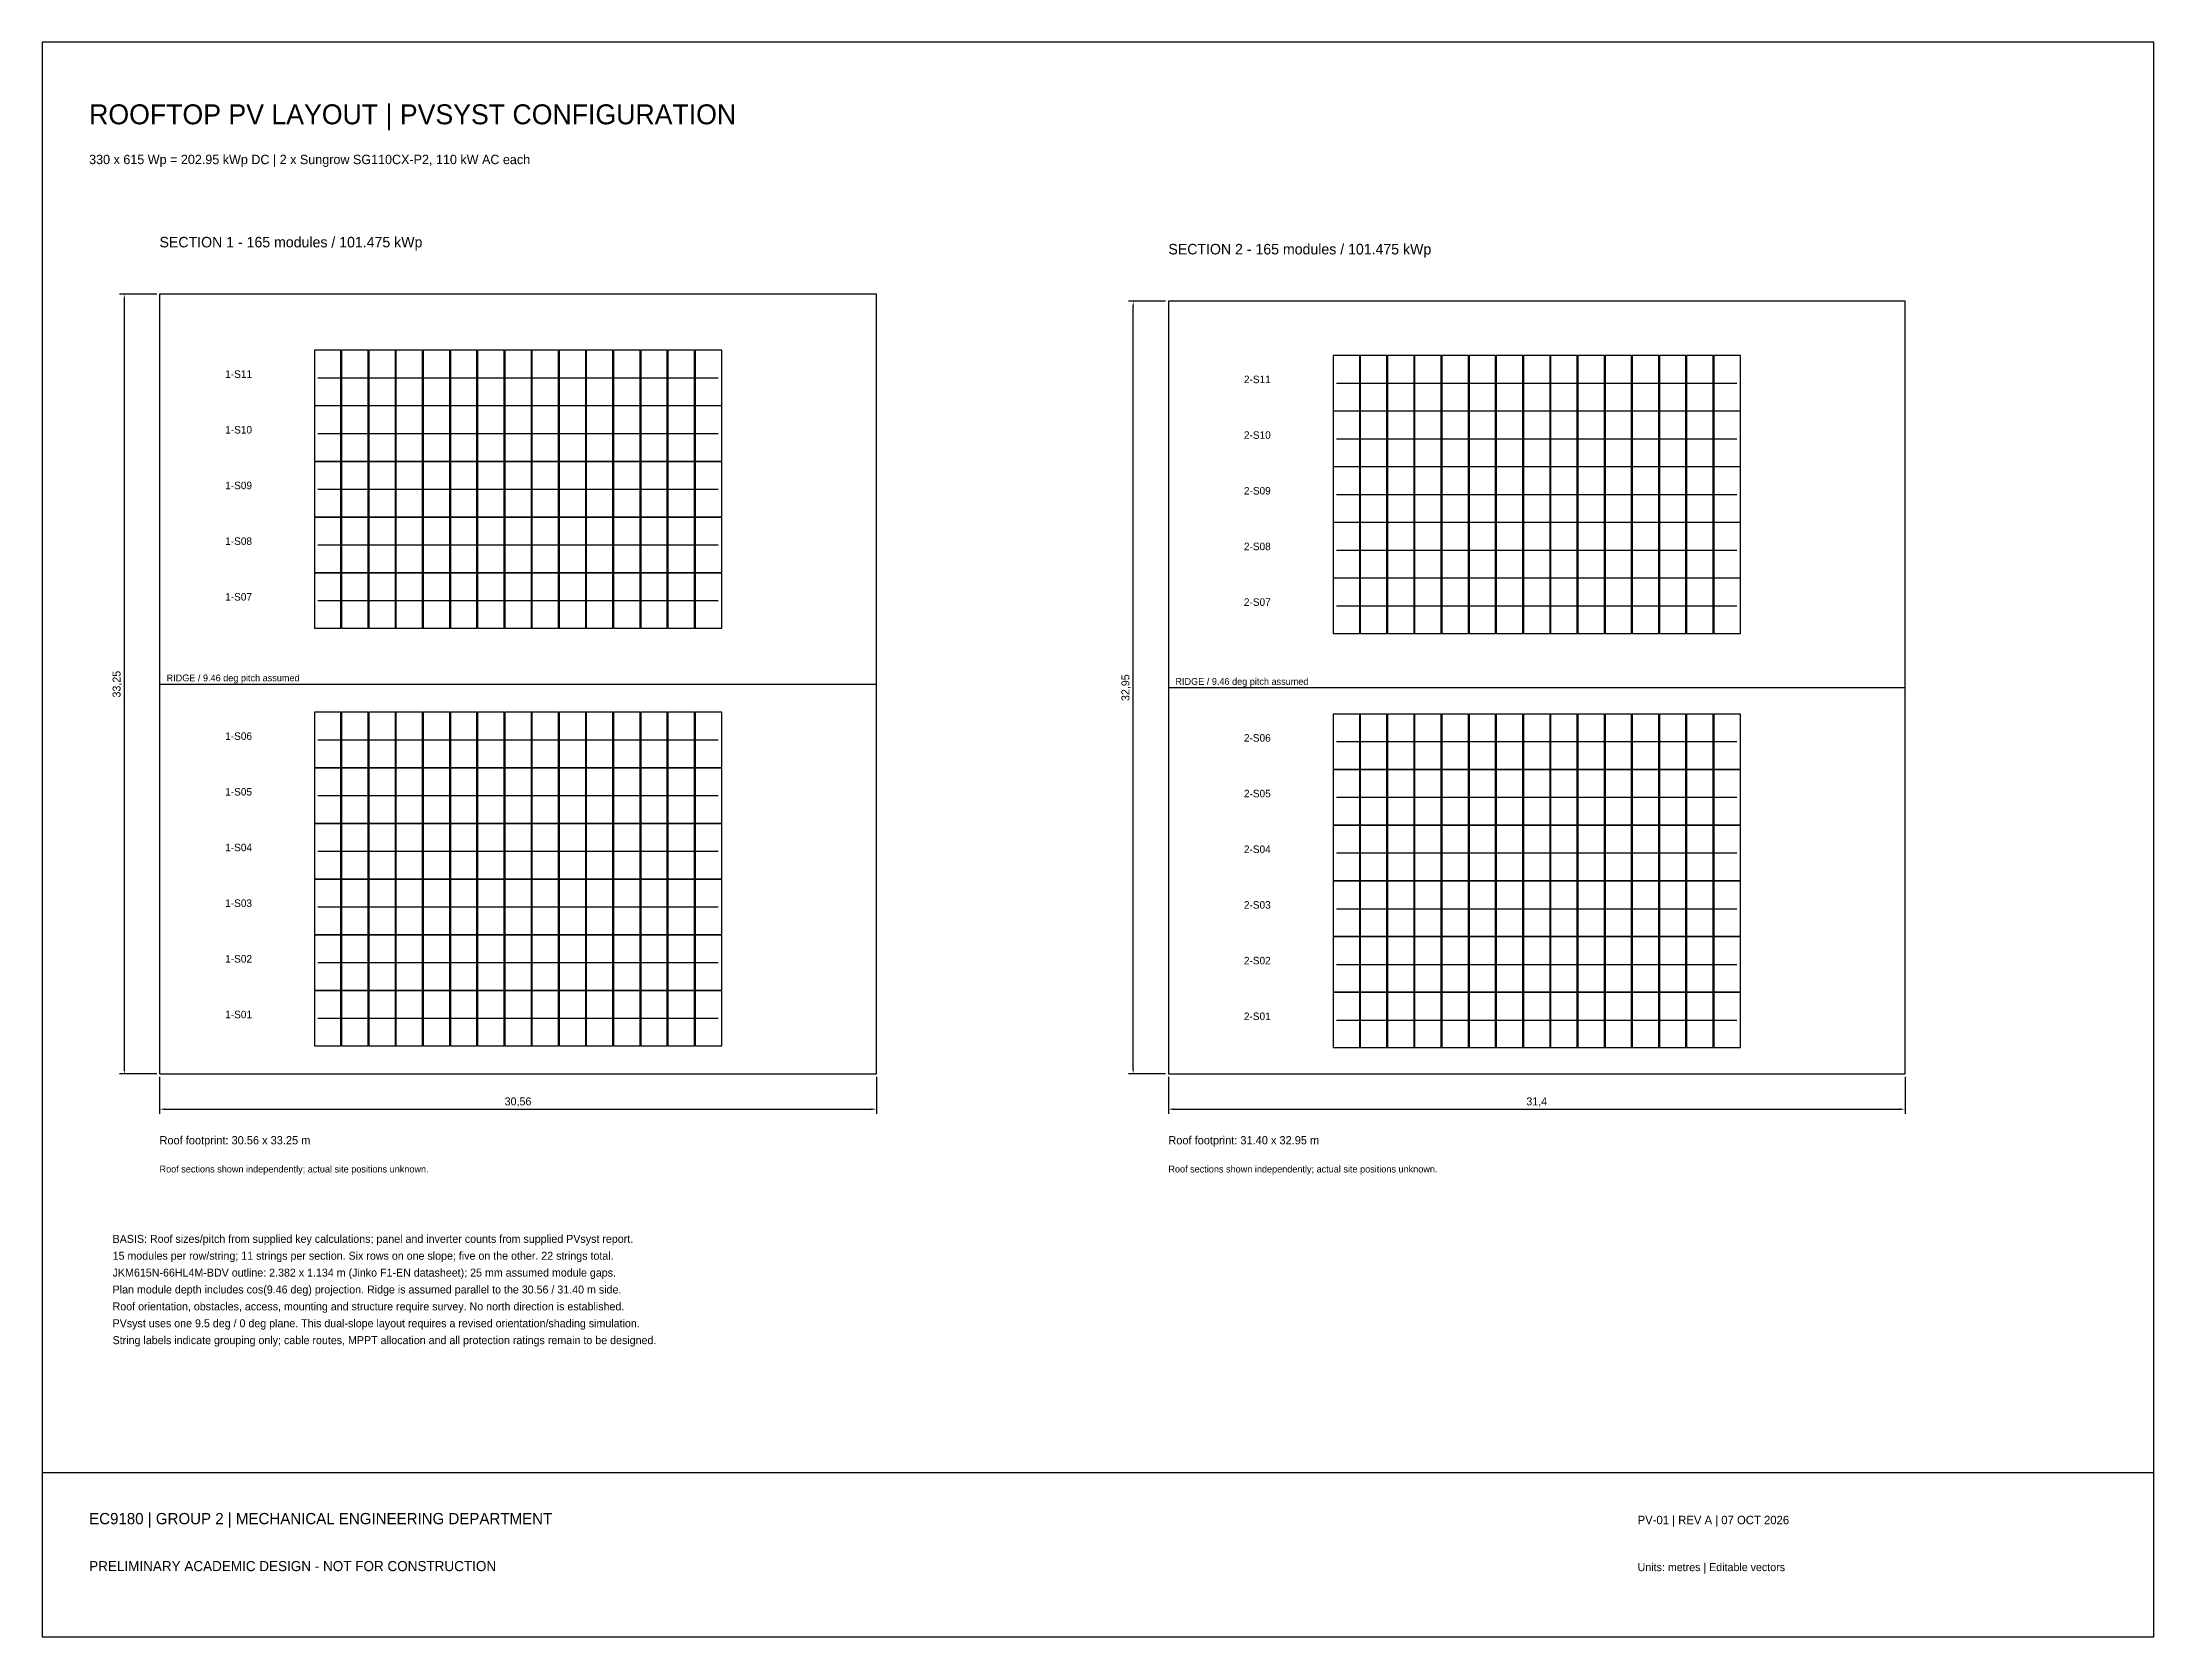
# Model space of a CAD drawing. Header units: metres. Extents: x 0 to 290, y 0 to 68.
# Drawn here: x 0 to 90, y 0 to 68 of the extents above; entities that cross this region are included whole.
import ezdxf

# ---------------------------------------------------------------- set-up
doc = ezdxf.new("R2010")
doc.units = ezdxf.units.M
for name, color, linetype in [('FRAME', 7, 'Continuous'), ('NOTES', 7, 'Continuous'), ('PV_MAIN', 4, 'Continuous'), ('RIDGE', 1, 'Continuous'), ('ROOF', 7, 'Continuous'), ('STRINGS', 2, 'Continuous'), ('TEXT', 7, 'Continuous')]:
    doc.layers.add(name, color=color, linetype=linetype)
doc.dimstyles.get("Standard").update_dxf_attribs({"dimtxt": 2.5, "dimasz": 2.5, "dimexe": 1.25, "dimexo": 0.625, "dimtad": 1, "dimcen": 2.5, "dimazin": 3, "dimtfac": 1, "dimtmove": 0, "dimatfit": 3, "dimarcsym": 0})

msp = doc.modelspace()

# ---------------------------------------------------------------- linework, layer by layer
at = {"layer": 'FRAME'}
msp.add_line((0, 7), (90, 7), dxfattribs=at)
msp.add_lwpolyline([(0, 0), (90, 0), (90, 68), (0, 68)], close=True, dxfattribs=at)
at = {"layer": 'PV_MAIN'}
for points in [[(11.6, 52.511), (12.734, 52.511), (12.734, 54.861), (11.6, 54.861)], [(12.759, 52.511), (13.893, 52.511), (13.893, 54.861), (12.759, 54.861)], [(13.918, 52.511), (15.052, 52.511), (15.052, 54.861), (13.918, 54.861)], [(15.077, 52.511), (16.211, 52.511), (16.211, 54.861), (15.077, 54.861)], [(16.236, 52.511), (17.37, 52.511), (17.37, 54.861), (16.236, 54.861)], [(17.395, 52.511), (18.529, 52.511), (18.529, 54.861), (17.395, 54.861)], [(18.554, 52.511), (19.688, 52.511), (19.688, 54.861), (18.554, 54.861)], [(19.713, 52.511), (20.847, 52.511), (20.847, 54.861), (19.713, 54.861)], [(20.872, 52.511), (22.006, 52.511), (22.006, 54.861), (20.872, 54.861)], [(22.031, 52.511), (23.165, 52.511), (23.165, 54.861), (22.031, 54.861)], [(23.19, 52.511), (24.324, 52.511), (24.324, 54.861), (23.19, 54.861)], [(24.349, 52.511), (25.483, 52.511), (25.483, 54.861), (24.349, 54.861)], [(25.508, 52.511), (26.642, 52.511), (26.642, 54.861), (25.508, 54.861)], [(26.667, 52.511), (27.801, 52.511), (27.801, 54.861), (26.667, 54.861)], [(27.826, 52.511), (28.96, 52.511), (28.96, 54.861), (27.826, 54.861)], [(55.02, 52.286), (56.154, 52.286), (56.154, 54.636), (55.02, 54.636)], [(56.179, 52.286), (57.313, 52.286), (57.313, 54.636), (56.179, 54.636)], [(57.338, 52.286), (58.472, 52.286), (58.472, 54.636), (57.338, 54.636)], [(58.497, 52.286), (59.631, 52.286), (59.631, 54.636), (58.497, 54.636)], [(59.656, 52.286), (60.79, 52.286), (60.79, 54.636), (59.656, 54.636)], [(60.815, 52.286), (61.949, 52.286), (61.949, 54.636), (60.815, 54.636)], [(61.974, 52.286), (63.108, 52.286), (63.108, 54.636), (61.974, 54.636)], [(63.133, 52.286), (64.267, 52.286), (64.267, 54.636), (63.133, 54.636)], [(64.292, 52.286), (65.426, 52.286), (65.426, 54.636), (64.292, 54.636)], [(65.451, 52.286), (66.585, 52.286), (66.585, 54.636), (65.451, 54.636)], [(66.61, 52.286), (67.744, 52.286), (67.744, 54.636), (66.61, 54.636)], [(67.769, 52.286), (68.903, 52.286), (68.903, 54.636), (67.769, 54.636)], [(68.928, 52.286), (70.062, 52.286), (70.062, 54.636), (68.928, 54.636)], [(70.087, 52.286), (71.221, 52.286), (71.221, 54.636), (70.087, 54.636)], [(71.246, 52.286), (72.38, 52.286), (72.38, 54.636), (71.246, 54.636)], [(11.6, 50.137), (12.734, 50.137), (12.734, 52.487), (11.6, 52.487)], [(12.759, 50.137), (13.893, 50.137), (13.893, 52.487), (12.759, 52.487)], [(13.918, 50.137), (15.052, 50.137), (15.052, 52.487), (13.918, 52.487)], [(15.077, 50.137), (16.211, 50.137), (16.211, 52.487), (15.077, 52.487)], [(16.236, 50.137), (17.37, 50.137), (17.37, 52.487), (16.236, 52.487)], [(17.395, 50.137), (18.529, 50.137), (18.529, 52.487), (17.395, 52.487)], [(18.554, 50.137), (19.688, 50.137), (19.688, 52.487), (18.554, 52.487)], [(19.713, 50.137), (20.847, 50.137), (20.847, 52.487), (19.713, 52.487)], [(20.872, 50.137), (22.006, 50.137), (22.006, 52.487), (20.872, 52.487)], [(22.031, 50.137), (23.165, 50.137), (23.165, 52.487), (22.031, 52.487)], [(23.19, 50.137), (24.324, 50.137), (24.324, 52.487), (23.19, 52.487)], [(24.349, 50.137), (25.483, 50.137), (25.483, 52.487), (24.349, 52.487)], [(25.508, 50.137), (26.642, 50.137), (26.642, 52.487), (25.508, 52.487)], [(26.667, 50.137), (27.801, 50.137), (27.801, 52.487), (26.667, 52.487)], [(27.826, 50.137), (28.96, 50.137), (28.96, 52.487), (27.826, 52.487)], [(55.02, 49.912), (56.154, 49.912), (56.154, 52.262), (55.02, 52.262)], [(56.179, 49.912), (57.313, 49.912), (57.313, 52.262), (56.179, 52.262)], [(57.338, 49.912), (58.472, 49.912), (58.472, 52.262), (57.338, 52.262)], [(58.497, 49.912), (59.631, 49.912), (59.631, 52.262), (58.497, 52.262)], [(59.656, 49.912), (60.79, 49.912), (60.79, 52.262), (59.656, 52.262)], [(60.815, 49.912), (61.949, 49.912), (61.949, 52.262), (60.815, 52.262)], [(61.974, 49.912), (63.108, 49.912), (63.108, 52.262), (61.974, 52.262)], [(63.133, 49.912), (64.267, 49.912), (64.267, 52.262), (63.133, 52.262)], [(64.292, 49.912), (65.426, 49.912), (65.426, 52.262), (64.292, 52.262)], [(65.451, 49.912), (66.585, 49.912), (66.585, 52.262), (65.451, 52.262)], [(66.61, 49.912), (67.744, 49.912), (67.744, 52.262), (66.61, 52.262)], [(67.769, 49.912), (68.903, 49.912), (68.903, 52.262), (67.769, 52.262)], [(68.928, 49.912), (70.062, 49.912), (70.062, 52.262), (68.928, 52.262)], [(70.087, 49.912), (71.221, 49.912), (71.221, 52.262), (70.087, 52.262)], [(71.246, 49.912), (72.38, 49.912), (72.38, 52.262), (71.246, 52.262)], [(11.6, 47.763), (12.734, 47.763), (12.734, 50.112), (11.6, 50.112)], [(12.759, 47.763), (13.893, 47.763), (13.893, 50.112), (12.759, 50.112)], [(13.918, 47.763), (15.052, 47.763), (15.052, 50.112), (13.918, 50.112)], [(15.077, 47.763), (16.211, 47.763), (16.211, 50.112), (15.077, 50.112)], [(16.236, 47.763), (17.37, 47.763), (17.37, 50.112), (16.236, 50.112)], [(17.395, 47.763), (18.529, 47.763), (18.529, 50.112), (17.395, 50.112)], [(18.554, 47.763), (19.688, 47.763), (19.688, 50.112), (18.554, 50.112)], [(19.713, 47.763), (20.847, 47.763), (20.847, 50.112), (19.713, 50.112)], [(20.872, 47.763), (22.006, 47.763), (22.006, 50.112), (20.872, 50.112)], [(22.031, 47.763), (23.165, 47.763), (23.165, 50.112), (22.031, 50.112)], [(23.19, 47.763), (24.324, 47.763), (24.324, 50.112), (23.19, 50.112)], [(24.349, 47.763), (25.483, 47.763), (25.483, 50.112), (24.349, 50.112)], [(25.508, 47.763), (26.642, 47.763), (26.642, 50.112), (25.508, 50.112)], [(26.667, 47.763), (27.801, 47.763), (27.801, 50.112), (26.667, 50.112)], [(27.826, 47.763), (28.96, 47.763), (28.96, 50.112), (27.826, 50.112)], [(55.02, 47.538), (56.154, 47.538), (56.154, 49.887), (55.02, 49.887)], [(56.179, 47.538), (57.313, 47.538), (57.313, 49.887), (56.179, 49.887)], [(57.338, 47.538), (58.472, 47.538), (58.472, 49.887), (57.338, 49.887)], [(58.497, 47.538), (59.631, 47.538), (59.631, 49.887), (58.497, 49.887)], [(59.656, 47.538), (60.79, 47.538), (60.79, 49.887), (59.656, 49.887)], [(60.815, 47.538), (61.949, 47.538), (61.949, 49.887), (60.815, 49.887)], [(61.974, 47.538), (63.108, 47.538), (63.108, 49.887), (61.974, 49.887)], [(63.133, 47.538), (64.267, 47.538), (64.267, 49.887), (63.133, 49.887)], [(64.292, 47.538), (65.426, 47.538), (65.426, 49.887), (64.292, 49.887)], [(65.451, 47.538), (66.585, 47.538), (66.585, 49.887), (65.451, 49.887)], [(66.61, 47.538), (67.744, 47.538), (67.744, 49.887), (66.61, 49.887)], [(67.769, 47.538), (68.903, 47.538), (68.903, 49.887), (67.769, 49.887)], [(68.928, 47.538), (70.062, 47.538), (70.062, 49.887), (68.928, 49.887)], [(70.087, 47.538), (71.221, 47.538), (71.221, 49.887), (70.087, 49.887)], [(71.246, 47.538), (72.38, 47.538), (72.38, 49.887), (71.246, 49.887)], [(11.6, 45.388), (12.734, 45.388), (12.734, 47.738), (11.6, 47.738)], [(12.759, 45.388), (13.893, 45.388), (13.893, 47.738), (12.759, 47.738)], [(13.918, 45.388), (15.052, 45.388), (15.052, 47.738), (13.918, 47.738)], [(15.077, 45.388), (16.211, 45.388), (16.211, 47.738), (15.077, 47.738)], [(16.236, 45.388), (17.37, 45.388), (17.37, 47.738), (16.236, 47.738)], [(17.395, 45.388), (18.529, 45.388), (18.529, 47.738), (17.395, 47.738)], [(18.554, 45.388), (19.688, 45.388), (19.688, 47.738), (18.554, 47.738)], [(19.713, 45.388), (20.847, 45.388), (20.847, 47.738), (19.713, 47.738)], [(20.872, 45.388), (22.006, 45.388), (22.006, 47.738), (20.872, 47.738)], [(22.031, 45.388), (23.165, 45.388), (23.165, 47.738), (22.031, 47.738)], [(23.19, 45.388), (24.324, 45.388), (24.324, 47.738), (23.19, 47.738)], [(24.349, 45.388), (25.483, 45.388), (25.483, 47.738), (24.349, 47.738)], [(25.508, 45.388), (26.642, 45.388), (26.642, 47.738), (25.508, 47.738)], [(26.667, 45.388), (27.801, 45.388), (27.801, 47.738), (26.667, 47.738)], [(27.826, 45.388), (28.96, 45.388), (28.96, 47.738), (27.826, 47.738)], [(55.02, 45.163), (56.154, 45.163), (56.154, 47.513), (55.02, 47.513)], [(56.179, 45.163), (57.313, 45.163), (57.313, 47.513), (56.179, 47.513)], [(57.338, 45.163), (58.472, 45.163), (58.472, 47.513), (57.338, 47.513)], [(58.497, 45.163), (59.631, 45.163), (59.631, 47.513), (58.497, 47.513)], [(59.656, 45.163), (60.79, 45.163), (60.79, 47.513), (59.656, 47.513)], [(60.815, 45.163), (61.949, 45.163), (61.949, 47.513), (60.815, 47.513)], [(61.974, 45.163), (63.108, 45.163), (63.108, 47.513), (61.974, 47.513)], [(63.133, 45.163), (64.267, 45.163), (64.267, 47.513), (63.133, 47.513)], [(64.292, 45.163), (65.426, 45.163), (65.426, 47.513), (64.292, 47.513)], [(65.451, 45.163), (66.585, 45.163), (66.585, 47.513), (65.451, 47.513)], [(66.61, 45.163), (67.744, 45.163), (67.744, 47.513), (66.61, 47.513)], [(67.769, 45.163), (68.903, 45.163), (68.903, 47.513), (67.769, 47.513)], [(68.928, 45.163), (70.062, 45.163), (70.062, 47.513), (68.928, 47.513)], [(70.087, 45.163), (71.221, 45.163), (71.221, 47.513), (70.087, 47.513)], [(71.246, 45.163), (72.38, 45.163), (72.38, 47.513), (71.246, 47.513)], [(11.6, 43.014), (12.734, 43.014), (12.734, 45.364), (11.6, 45.364)], [(12.759, 43.014), (13.893, 43.014), (13.893, 45.364), (12.759, 45.364)], [(13.918, 43.014), (15.052, 43.014), (15.052, 45.364), (13.918, 45.364)], [(15.077, 43.014), (16.211, 43.014), (16.211, 45.364), (15.077, 45.364)], [(16.236, 43.014), (17.37, 43.014), (17.37, 45.364), (16.236, 45.364)], [(17.395, 43.014), (18.529, 43.014), (18.529, 45.364), (17.395, 45.364)], [(18.554, 43.014), (19.688, 43.014), (19.688, 45.364), (18.554, 45.364)], [(19.713, 43.014), (20.847, 43.014), (20.847, 45.364), (19.713, 45.364)], [(20.872, 43.014), (22.006, 43.014), (22.006, 45.364), (20.872, 45.364)], [(22.031, 43.014), (23.165, 43.014), (23.165, 45.364), (22.031, 45.364)], [(23.19, 43.014), (24.324, 43.014), (24.324, 45.364), (23.19, 45.364)], [(24.349, 43.014), (25.483, 43.014), (25.483, 45.364), (24.349, 45.364)], [(25.508, 43.014), (26.642, 43.014), (26.642, 45.364), (25.508, 45.364)], [(26.667, 43.014), (27.801, 43.014), (27.801, 45.364), (26.667, 45.364)], [(27.826, 43.014), (28.96, 43.014), (28.96, 45.364), (27.826, 45.364)], [(55.02, 42.789), (56.154, 42.789), (56.154, 45.139), (55.02, 45.139)], [(56.179, 42.789), (57.313, 42.789), (57.313, 45.139), (56.179, 45.139)], [(57.338, 42.789), (58.472, 42.789), (58.472, 45.139), (57.338, 45.139)], [(58.497, 42.789), (59.631, 42.789), (59.631, 45.139), (58.497, 45.139)], [(59.656, 42.789), (60.79, 42.789), (60.79, 45.139), (59.656, 45.139)], [(60.815, 42.789), (61.949, 42.789), (61.949, 45.139), (60.815, 45.139)], [(61.974, 42.789), (63.108, 42.789), (63.108, 45.139), (61.974, 45.139)], [(63.133, 42.789), (64.267, 42.789), (64.267, 45.139), (63.133, 45.139)], [(64.292, 42.789), (65.426, 42.789), (65.426, 45.139), (64.292, 45.139)], [(65.451, 42.789), (66.585, 42.789), (66.585, 45.139), (65.451, 45.139)], [(66.61, 42.789), (67.744, 42.789), (67.744, 45.139), (66.61, 45.139)], [(67.769, 42.789), (68.903, 42.789), (68.903, 45.139), (67.769, 45.139)], [(68.928, 42.789), (70.062, 42.789), (70.062, 45.139), (68.928, 45.139)], [(70.087, 42.789), (71.221, 42.789), (71.221, 45.139), (70.087, 45.139)], [(71.246, 42.789), (72.38, 42.789), (72.38, 45.139), (71.246, 45.139)], [(11.6, 37.073), (12.734, 37.073), (12.734, 39.423), (11.6, 39.423)], [(12.759, 37.073), (13.893, 37.073), (13.893, 39.423), (12.759, 39.423)], [(13.918, 37.073), (15.052, 37.073), (15.052, 39.423), (13.918, 39.423)], [(15.077, 37.073), (16.211, 37.073), (16.211, 39.423), (15.077, 39.423)], [(16.236, 37.073), (17.37, 37.073), (17.37, 39.423), (16.236, 39.423)], [(17.395, 37.073), (18.529, 37.073), (18.529, 39.423), (17.395, 39.423)], [(18.554, 37.073), (19.688, 37.073), (19.688, 39.423), (18.554, 39.423)], [(19.713, 37.073), (20.847, 37.073), (20.847, 39.423), (19.713, 39.423)], [(20.872, 37.073), (22.006, 37.073), (22.006, 39.423), (20.872, 39.423)], [(22.031, 37.073), (23.165, 37.073), (23.165, 39.423), (22.031, 39.423)], [(23.19, 37.073), (24.324, 37.073), (24.324, 39.423), (23.19, 39.423)], [(24.349, 37.073), (25.483, 37.073), (25.483, 39.423), (24.349, 39.423)], [(25.508, 37.073), (26.642, 37.073), (26.642, 39.423), (25.508, 39.423)], [(26.667, 37.073), (27.801, 37.073), (27.801, 39.423), (26.667, 39.423)], [(27.826, 37.073), (28.96, 37.073), (28.96, 39.423), (27.826, 39.423)], [(55.02, 36.998), (56.154, 36.998), (56.154, 39.348), (55.02, 39.348)], [(56.179, 36.998), (57.313, 36.998), (57.313, 39.348), (56.179, 39.348)], [(57.338, 36.998), (58.472, 36.998), (58.472, 39.348), (57.338, 39.348)], [(58.497, 36.998), (59.631, 36.998), (59.631, 39.348), (58.497, 39.348)], [(59.656, 36.998), (60.79, 36.998), (60.79, 39.348), (59.656, 39.348)], [(60.815, 36.998), (61.949, 36.998), (61.949, 39.348), (60.815, 39.348)], [(61.974, 36.998), (63.108, 36.998), (63.108, 39.348), (61.974, 39.348)], [(63.133, 36.998), (64.267, 36.998), (64.267, 39.348), (63.133, 39.348)], [(64.292, 36.998), (65.426, 36.998), (65.426, 39.348), (64.292, 39.348)], [(65.451, 36.998), (66.585, 36.998), (66.585, 39.348), (65.451, 39.348)], [(66.61, 36.998), (67.744, 36.998), (67.744, 39.348), (66.61, 39.348)], [(67.769, 36.998), (68.903, 36.998), (68.903, 39.348), (67.769, 39.348)], [(68.928, 36.998), (70.062, 36.998), (70.062, 39.348), (68.928, 39.348)], [(70.087, 36.998), (71.221, 36.998), (71.221, 39.348), (70.087, 39.348)], [(71.246, 36.998), (72.38, 36.998), (72.38, 39.348), (71.246, 39.348)], [(11.6, 34.699), (12.734, 34.699), (12.734, 37.049), (11.6, 37.049)], [(12.759, 34.699), (13.893, 34.699), (13.893, 37.049), (12.759, 37.049)], [(13.918, 34.699), (15.052, 34.699), (15.052, 37.049), (13.918, 37.049)], [(15.077, 34.699), (16.211, 34.699), (16.211, 37.049), (15.077, 37.049)], [(16.236, 34.699), (17.37, 34.699), (17.37, 37.049), (16.236, 37.049)], [(17.395, 34.699), (18.529, 34.699), (18.529, 37.049), (17.395, 37.049)], [(18.554, 34.699), (19.688, 34.699), (19.688, 37.049), (18.554, 37.049)], [(19.713, 34.699), (20.847, 34.699), (20.847, 37.049), (19.713, 37.049)], [(20.872, 34.699), (22.006, 34.699), (22.006, 37.049), (20.872, 37.049)], [(22.031, 34.699), (23.165, 34.699), (23.165, 37.049), (22.031, 37.049)], [(23.19, 34.699), (24.324, 34.699), (24.324, 37.049), (23.19, 37.049)], [(24.349, 34.699), (25.483, 34.699), (25.483, 37.049), (24.349, 37.049)], [(25.508, 34.699), (26.642, 34.699), (26.642, 37.049), (25.508, 37.049)], [(26.667, 34.699), (27.801, 34.699), (27.801, 37.049), (26.667, 37.049)], [(27.826, 34.699), (28.96, 34.699), (28.96, 37.049), (27.826, 37.049)], [(55.02, 34.624), (56.154, 34.624), (56.154, 36.974), (55.02, 36.974)], [(56.179, 34.624), (57.313, 34.624), (57.313, 36.974), (56.179, 36.974)], [(57.338, 34.624), (58.472, 34.624), (58.472, 36.974), (57.338, 36.974)], [(58.497, 34.624), (59.631, 34.624), (59.631, 36.974), (58.497, 36.974)], [(59.656, 34.624), (60.79, 34.624), (60.79, 36.974), (59.656, 36.974)], [(60.815, 34.624), (61.949, 34.624), (61.949, 36.974), (60.815, 36.974)], [(61.974, 34.624), (63.108, 34.624), (63.108, 36.974), (61.974, 36.974)], [(63.133, 34.624), (64.267, 34.624), (64.267, 36.974), (63.133, 36.974)], [(64.292, 34.624), (65.426, 34.624), (65.426, 36.974), (64.292, 36.974)], [(65.451, 34.624), (66.585, 34.624), (66.585, 36.974), (65.451, 36.974)], [(66.61, 34.624), (67.744, 34.624), (67.744, 36.974), (66.61, 36.974)], [(67.769, 34.624), (68.903, 34.624), (68.903, 36.974), (67.769, 36.974)], [(68.928, 34.624), (70.062, 34.624), (70.062, 36.974), (68.928, 36.974)], [(70.087, 34.624), (71.221, 34.624), (71.221, 36.974), (70.087, 36.974)], [(71.246, 34.624), (72.38, 34.624), (72.38, 36.974), (71.246, 36.974)], [(11.6, 32.325), (12.734, 32.325), (12.734, 34.674), (11.6, 34.674)], [(12.759, 32.325), (13.893, 32.325), (13.893, 34.674), (12.759, 34.674)], [(13.918, 32.325), (15.052, 32.325), (15.052, 34.674), (13.918, 34.674)], [(15.077, 32.325), (16.211, 32.325), (16.211, 34.674), (15.077, 34.674)], [(16.236, 32.325), (17.37, 32.325), (17.37, 34.674), (16.236, 34.674)], [(17.395, 32.325), (18.529, 32.325), (18.529, 34.674), (17.395, 34.674)], [(18.554, 32.325), (19.688, 32.325), (19.688, 34.674), (18.554, 34.674)], [(19.713, 32.325), (20.847, 32.325), (20.847, 34.674), (19.713, 34.674)], [(20.872, 32.325), (22.006, 32.325), (22.006, 34.674), (20.872, 34.674)], [(22.031, 32.325), (23.165, 32.325), (23.165, 34.674), (22.031, 34.674)], [(23.19, 32.325), (24.324, 32.325), (24.324, 34.674), (23.19, 34.674)], [(24.349, 32.325), (25.483, 32.325), (25.483, 34.674), (24.349, 34.674)], [(25.508, 32.325), (26.642, 32.325), (26.642, 34.674), (25.508, 34.674)], [(26.667, 32.325), (27.801, 32.325), (27.801, 34.674), (26.667, 34.674)], [(27.826, 32.325), (28.96, 32.325), (28.96, 34.674), (27.826, 34.674)], [(55.02, 32.25), (56.154, 32.25), (56.154, 34.599), (55.02, 34.599)], [(56.179, 32.25), (57.313, 32.25), (57.313, 34.599), (56.179, 34.599)], [(57.338, 32.25), (58.472, 32.25), (58.472, 34.599), (57.338, 34.599)], [(58.497, 32.25), (59.631, 32.25), (59.631, 34.599), (58.497, 34.599)], [(59.656, 32.25), (60.79, 32.25), (60.79, 34.599), (59.656, 34.599)], [(60.815, 32.25), (61.949, 32.25), (61.949, 34.599), (60.815, 34.599)], [(61.974, 32.25), (63.108, 32.25), (63.108, 34.599), (61.974, 34.599)], [(63.133, 32.25), (64.267, 32.25), (64.267, 34.599), (63.133, 34.599)], [(64.292, 32.25), (65.426, 32.25), (65.426, 34.599), (64.292, 34.599)], [(65.451, 32.25), (66.585, 32.25), (66.585, 34.599), (65.451, 34.599)], [(66.61, 32.25), (67.744, 32.25), (67.744, 34.599), (66.61, 34.599)], [(67.769, 32.25), (68.903, 32.25), (68.903, 34.599), (67.769, 34.599)], [(68.928, 32.25), (70.062, 32.25), (70.062, 34.599), (68.928, 34.599)], [(70.087, 32.25), (71.221, 32.25), (71.221, 34.599), (70.087, 34.599)], [(71.246, 32.25), (72.38, 32.25), (72.38, 34.599), (71.246, 34.599)], [(11.6, 29.951), (12.734, 29.951), (12.734, 32.3), (11.6, 32.3)], [(12.759, 29.951), (13.893, 29.951), (13.893, 32.3), (12.759, 32.3)], [(13.918, 29.951), (15.052, 29.951), (15.052, 32.3), (13.918, 32.3)], [(15.077, 29.951), (16.211, 29.951), (16.211, 32.3), (15.077, 32.3)], [(16.236, 29.951), (17.37, 29.951), (17.37, 32.3), (16.236, 32.3)], [(17.395, 29.951), (18.529, 29.951), (18.529, 32.3), (17.395, 32.3)], [(18.554, 29.951), (19.688, 29.951), (19.688, 32.3), (18.554, 32.3)], [(19.713, 29.951), (20.847, 29.951), (20.847, 32.3), (19.713, 32.3)], [(20.872, 29.951), (22.006, 29.951), (22.006, 32.3), (20.872, 32.3)], [(22.031, 29.951), (23.165, 29.951), (23.165, 32.3), (22.031, 32.3)], [(23.19, 29.951), (24.324, 29.951), (24.324, 32.3), (23.19, 32.3)], [(24.349, 29.951), (25.483, 29.951), (25.483, 32.3), (24.349, 32.3)], [(25.508, 29.951), (26.642, 29.951), (26.642, 32.3), (25.508, 32.3)], [(26.667, 29.951), (27.801, 29.951), (27.801, 32.3), (26.667, 32.3)], [(27.826, 29.951), (28.96, 29.951), (28.96, 32.3), (27.826, 32.3)], [(55.02, 29.876), (56.154, 29.876), (56.154, 32.225), (55.02, 32.225)], [(56.179, 29.876), (57.313, 29.876), (57.313, 32.225), (56.179, 32.225)], [(57.338, 29.876), (58.472, 29.876), (58.472, 32.225), (57.338, 32.225)], [(58.497, 29.876), (59.631, 29.876), (59.631, 32.225), (58.497, 32.225)], [(59.656, 29.876), (60.79, 29.876), (60.79, 32.225), (59.656, 32.225)], [(60.815, 29.876), (61.949, 29.876), (61.949, 32.225), (60.815, 32.225)], [(61.974, 29.876), (63.108, 29.876), (63.108, 32.225), (61.974, 32.225)], [(63.133, 29.876), (64.267, 29.876), (64.267, 32.225), (63.133, 32.225)], [(64.292, 29.876), (65.426, 29.876), (65.426, 32.225), (64.292, 32.225)], [(65.451, 29.876), (66.585, 29.876), (66.585, 32.225), (65.451, 32.225)], [(66.61, 29.876), (67.744, 29.876), (67.744, 32.225), (66.61, 32.225)], [(67.769, 29.876), (68.903, 29.876), (68.903, 32.225), (67.769, 32.225)], [(68.928, 29.876), (70.062, 29.876), (70.062, 32.225), (68.928, 32.225)], [(70.087, 29.876), (71.221, 29.876), (71.221, 32.225), (70.087, 32.225)], [(71.246, 29.876), (72.38, 29.876), (72.38, 32.225), (71.246, 32.225)], [(11.6, 27.576), (12.734, 27.576), (12.734, 29.926), (11.6, 29.926)], [(12.759, 27.576), (13.893, 27.576), (13.893, 29.926), (12.759, 29.926)], [(13.918, 27.576), (15.052, 27.576), (15.052, 29.926), (13.918, 29.926)], [(15.077, 27.576), (16.211, 27.576), (16.211, 29.926), (15.077, 29.926)], [(16.236, 27.576), (17.37, 27.576), (17.37, 29.926), (16.236, 29.926)], [(17.395, 27.576), (18.529, 27.576), (18.529, 29.926), (17.395, 29.926)], [(18.554, 27.576), (19.688, 27.576), (19.688, 29.926), (18.554, 29.926)], [(19.713, 27.576), (20.847, 27.576), (20.847, 29.926), (19.713, 29.926)], [(20.872, 27.576), (22.006, 27.576), (22.006, 29.926), (20.872, 29.926)], [(22.031, 27.576), (23.165, 27.576), (23.165, 29.926), (22.031, 29.926)], [(23.19, 27.576), (24.324, 27.576), (24.324, 29.926), (23.19, 29.926)], [(24.349, 27.576), (25.483, 27.576), (25.483, 29.926), (24.349, 29.926)], [(25.508, 27.576), (26.642, 27.576), (26.642, 29.926), (25.508, 29.926)], [(26.667, 27.576), (27.801, 27.576), (27.801, 29.926), (26.667, 29.926)], [(27.826, 27.576), (28.96, 27.576), (28.96, 29.926), (27.826, 29.926)], [(55.02, 27.501), (56.154, 27.501), (56.154, 29.851), (55.02, 29.851)], [(56.179, 27.501), (57.313, 27.501), (57.313, 29.851), (56.179, 29.851)], [(57.338, 27.501), (58.472, 27.501), (58.472, 29.851), (57.338, 29.851)], [(58.497, 27.501), (59.631, 27.501), (59.631, 29.851), (58.497, 29.851)], [(59.656, 27.501), (60.79, 27.501), (60.79, 29.851), (59.656, 29.851)], [(60.815, 27.501), (61.949, 27.501), (61.949, 29.851), (60.815, 29.851)], [(61.974, 27.501), (63.108, 27.501), (63.108, 29.851), (61.974, 29.851)], [(63.133, 27.501), (64.267, 27.501), (64.267, 29.851), (63.133, 29.851)], [(64.292, 27.501), (65.426, 27.501), (65.426, 29.851), (64.292, 29.851)], [(65.451, 27.501), (66.585, 27.501), (66.585, 29.851), (65.451, 29.851)], [(66.61, 27.501), (67.744, 27.501), (67.744, 29.851), (66.61, 29.851)], [(67.769, 27.501), (68.903, 27.501), (68.903, 29.851), (67.769, 29.851)], [(68.928, 27.501), (70.062, 27.501), (70.062, 29.851), (68.928, 29.851)], [(70.087, 27.501), (71.221, 27.501), (71.221, 29.851), (70.087, 29.851)], [(71.246, 27.501), (72.38, 27.501), (72.38, 29.851), (71.246, 29.851)], [(11.6, 25.202), (12.734, 25.202), (12.734, 27.552), (11.6, 27.552)], [(12.759, 25.202), (13.893, 25.202), (13.893, 27.552), (12.759, 27.552)], [(13.918, 25.202), (15.052, 25.202), (15.052, 27.552), (13.918, 27.552)], [(15.077, 25.202), (16.211, 25.202), (16.211, 27.552), (15.077, 27.552)], [(16.236, 25.202), (17.37, 25.202), (17.37, 27.552), (16.236, 27.552)], [(17.395, 25.202), (18.529, 25.202), (18.529, 27.552), (17.395, 27.552)], [(18.554, 25.202), (19.688, 25.202), (19.688, 27.552), (18.554, 27.552)], [(19.713, 25.202), (20.847, 25.202), (20.847, 27.552), (19.713, 27.552)], [(20.872, 25.202), (22.006, 25.202), (22.006, 27.552), (20.872, 27.552)], [(22.031, 25.202), (23.165, 25.202), (23.165, 27.552), (22.031, 27.552)], [(23.19, 25.202), (24.324, 25.202), (24.324, 27.552), (23.19, 27.552)], [(24.349, 25.202), (25.483, 25.202), (25.483, 27.552), (24.349, 27.552)], [(25.508, 25.202), (26.642, 25.202), (26.642, 27.552), (25.508, 27.552)], [(26.667, 25.202), (27.801, 25.202), (27.801, 27.552), (26.667, 27.552)], [(27.826, 25.202), (28.96, 25.202), (28.96, 27.552), (27.826, 27.552)], [(55.02, 25.127), (56.154, 25.127), (56.154, 27.477), (55.02, 27.477)], [(56.179, 25.127), (57.313, 25.127), (57.313, 27.477), (56.179, 27.477)], [(57.338, 25.127), (58.472, 25.127), (58.472, 27.477), (57.338, 27.477)], [(58.497, 25.127), (59.631, 25.127), (59.631, 27.477), (58.497, 27.477)], [(59.656, 25.127), (60.79, 25.127), (60.79, 27.477), (59.656, 27.477)], [(60.815, 25.127), (61.949, 25.127), (61.949, 27.477), (60.815, 27.477)], [(61.974, 25.127), (63.108, 25.127), (63.108, 27.477), (61.974, 27.477)], [(63.133, 25.127), (64.267, 25.127), (64.267, 27.477), (63.133, 27.477)], [(64.292, 25.127), (65.426, 25.127), (65.426, 27.477), (64.292, 27.477)], [(65.451, 25.127), (66.585, 25.127), (66.585, 27.477), (65.451, 27.477)], [(66.61, 25.127), (67.744, 25.127), (67.744, 27.477), (66.61, 27.477)], [(67.769, 25.127), (68.903, 25.127), (68.903, 27.477), (67.769, 27.477)], [(68.928, 25.127), (70.062, 25.127), (70.062, 27.477), (68.928, 27.477)], [(70.087, 25.127), (71.221, 25.127), (71.221, 27.477), (70.087, 27.477)], [(71.246, 25.127), (72.38, 25.127), (72.38, 27.477), (71.246, 27.477)]]:
    msp.add_lwpolyline(points, close=True, dxfattribs=at)
at = {"layer": 'RIDGE'}
for p, q in [((5, 40.625), (35.56, 40.625)), ((48, 40.475), (79.4, 40.475))]:
    msp.add_line(p, q, dxfattribs=at)
at = {"layer": 'ROOF'}
for points in [[(5, 24), (35.56, 24), (35.56, 57.25), (5, 57.25)], [(48, 24), (79.4, 24), (79.4, 56.95), (48, 56.95)]]:
    msp.add_lwpolyline(points, close=True, dxfattribs=at)
at = {"layer": 'STRINGS'}
for p, q in [((11.75, 53.686), (28.81, 53.686)), ((55.17, 53.461), (72.23, 53.461)), ((11.75, 51.312), (28.81, 51.312)), ((55.17, 51.087), (72.23, 51.087)), ((11.75, 48.938), (28.81, 48.938)), ((55.17, 48.712), (72.23, 48.712)), ((11.75, 46.563), (28.81, 46.563)), ((55.17, 46.338), (72.23, 46.338)), ((11.75, 44.189), (28.81, 44.189)), ((55.17, 43.964), (72.23, 43.964)), ((11.75, 38.248), (28.81, 38.248)), ((55.17, 38.173), (72.23, 38.173)), ((11.75, 35.874), (28.81, 35.874)), ((55.17, 35.799), (72.23, 35.799)), ((11.75, 33.5), (28.81, 33.5)), ((55.17, 33.425), (72.23, 33.425)), ((11.75, 31.125), (28.81, 31.125)), ((55.17, 31.05), (72.23, 31.05)), ((11.75, 28.751), (28.81, 28.751)), ((55.17, 28.676), (72.23, 28.676)), ((11.75, 26.377), (28.81, 26.377)), ((55.17, 26.302), (72.23, 26.302))]:
    msp.add_line(p, q, dxfattribs=at)

# ---------------------------------------------------------------- texts
at = {"layer": 'NOTES'}
for s, p in [('BASIS: Roof sizes/pitch from supplied key calculations; panel and inverter counts from supplied PVsyst report.', (3, 16.8)), ('15 modules per row/string; 11 strings per section. Six rows on one slope; five on the other. 22 strings total.', (3, 16.08)), ('JKM615N-66HL4M-BDV outline: 2.382 x 1.134 m (Jinko F1-EN datasheet); 25 mm assumed module gaps.', (3, 15.36)), ('Plan module depth includes cos(9.46 deg) projection. Ridge is assumed parallel to the 30.56 / 31.40 m side.', (3, 14.64)), ('Roof orientation, obstacles, access, mounting and structure require survey. No north direction is established.', (3, 13.92)), ('PVsyst uses one 9.5 deg / 0 deg plane. This dual-slope layout requires a revised orientation/shading simulation.', (3, 13.2)), ('String labels indicate grouping only; cable routes, MPPT allocation and all protection ratings remain to be designed.', (3, 12.48))]:
    msp.add_text(s, height=0.34, dxfattribs=at).set_placement(p)
at = {"layer": 'STRINGS'}
for s, p in [('1-S11', (7.8, 53.686)), ('2-S11', (51.22, 53.461)), ('1-S10', (7.8, 51.312)), ('2-S10', (51.22, 51.087)), ('1-S09', (7.8, 48.938)), ('2-S09', (51.22, 48.712)), ('1-S08', (7.8, 46.563)), ('2-S08', (51.22, 46.338)), ('1-S07', (7.8, 44.189)), ('2-S07', (51.22, 43.964)), ('1-S06', (7.8, 38.248)), ('2-S06', (51.22, 38.173)), ('1-S05', (7.8, 35.874)), ('2-S05', (51.22, 35.799)), ('1-S04', (7.8, 33.5)), ('2-S04', (51.22, 33.425)), ('1-S03', (7.8, 31.125)), ('2-S03', (51.22, 31.05)), ('1-S02', (7.8, 28.751)), ('2-S02', (51.22, 28.676)), ('1-S01', (7.8, 26.377)), ('2-S01', (51.22, 26.302))]:
    msp.add_text(s, height=0.32, dxfattribs=at).set_placement(p)
at = {"layer": 'TEXT'}
for s, height, p in [('ROOFTOP PV LAYOUT | PVSYST CONFIGURATION', 0.85, (2, 64.5)), ('330 x 615 Wp = 202.95 kWp DC | 2 x Sungrow SG110CX-P2, 110 kW AC each', 0.4, (2, 62.8)), ('SECTION 1 - 165 modules / 101.475 kWp', 0.45, (5, 59.25)), ('SECTION 2 - 165 modules / 101.475 kWp', 0.45, (48, 58.95)), ('RIDGE / 9.46 deg pitch assumed', 0.29, (5.3, 40.745)), ('RIDGE / 9.46 deg pitch assumed', 0.29, (48.3, 40.595)), ('Roof footprint: 30.56 x 33.25 m', 0.35, (5, 21)), ('Roof footprint: 31.40 x 32.95 m', 0.35, (48, 21)), ('Roof sections shown independently; actual site positions unknown.', 0.29, (5, 19.8)), ('Roof sections shown independently; actual site positions unknown.', 0.29, (48, 19.8)), ('EC9180 | GROUP 2 | MECHANICAL ENGINEERING DEPARTMENT', 0.48, (2, 4.8)), ('PV-01 | REV A | 07 OCT 2026', 0.36, (68, 4.8)), ('PRELIMINARY ACADEMIC DESIGN - NOT FOR CONSTRUCTION', 0.43, (2, 2.8)), ('Units: metres | Editable vectors', 0.34, (68, 2.8))]:
    msp.add_text(s, height=height, dxfattribs=at).set_placement(p)

# ---------------------------------------------------------------- dimensions: what is measured, and where the dimension line sits
for base, p1, p2 in [((3.5, 24), (5, 24), (5, 57.25)), ((46.5, 24), (48, 24), (48, 56.95))]:
    msp.add_linear_dim(base=base, p1=p1, p2=p2, angle=90, dimstyle='Standard', override={"dimtxt": 0.34, "dimasz": 0.22, "dimexe": 0.2, "dimexo": 0.12, "dimgap": 0.13, "dimtad": 1, "dimdec": 2}).render()
for base, p1, p2 in [((5, 22.5), (5, 24), (35.56, 24)), ((48, 22.5), (48, 24), (79.4, 24))]:
    msp.add_linear_dim(base=base, p1=p1, p2=p2, dimstyle='Standard', override={"dimtxt": 0.34, "dimasz": 0.22, "dimexe": 0.2, "dimexo": 0.12, "dimgap": 0.13, "dimtad": 1, "dimdec": 2}).render()

doc.saveas('drawing.dxf')
